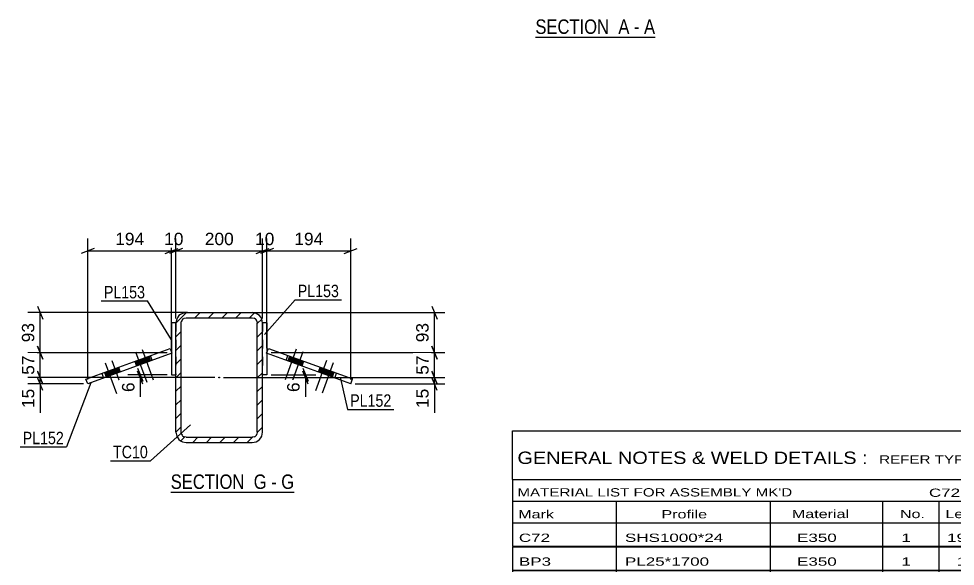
# Model space of a CAD drawing. Header units: millimetres. Extents: x -160 to 681, y -274 to 320.
# Drawn here: x 241.9 to 458.2, y -147.6 to -21.1 of the extents above; entities that cross this region are included whole.
import ezdxf

# ---------------------------------------------------------------- set-up
doc = ezdxf.new("R2010")
doc.units = ezdxf.units.MM
doc.linetypes.add('DXK_LINE_DOT2', pattern=[3.9198, 1.9599, -1.9599])
doc.linetypes.add('DXK_LINE_DOT3', pattern=[5.9187, 2.979, -0.9799, 0.9799, -0.9799])
doc.styles.add('Arial', font='ARIAL.TTF', dxfattribs={"height": 0.2})
doc.styles.add('Arial Narrow', font='ARIALN.TTF', dxfattribs={"height": 0.2})

# ---------------------------------------------------------------- blocks, each defined once
blk = doc.blocks.new('Unknown-284857079-18 - 18392')
at = {"color": 6, "linetype": 'Continuous'}
blk.add_line((277.03, -130.46), (305.54, -130.46), dxfattribs=at)
at = {"color": 0, "linetype": 'Continuous'}
blk.add_wipeout([(295.14, -129.71), (295.14, -126.21), (277.03, -126.21), (277.03, -129.71)], dxfattribs=at)
at = {"color": 7, "linetype": 'Continuous', "style": 'Arial Narrow'}
blk.add_text('SECTION ', height=3.34, dxfattribs=at).set_placement((277.03, -129.71))
at = {"color": 0, "linetype": 'Continuous'}
blk.add_wipeout([(299.18, -129.71), (299.18, -126.21), (296.19, -126.21), (296.19, -129.71)], dxfattribs=at)
at = {"color": 7, "linetype": 'Continuous', "style": 'Arial Narrow'}
blk.add_text('G', height=3.34, dxfattribs=at).set_placement((296.19, -129.71))
at = {"color": 0, "linetype": 'Continuous'}
blk.add_wipeout([(301.5, -129.71), (301.5, -126.21), (300.23, -126.21), (300.23, -129.71)], dxfattribs=at)
at = {"color": 7, "linetype": 'Continuous', "style": 'Arial Narrow'}
blk.add_text('-', height=3.34, dxfattribs=at).set_placement((300.23, -129.71))
at = {"color": 0, "linetype": 'Continuous'}
blk.add_wipeout([(305.54, -129.71), (305.54, -126.21), (302.55, -126.21), (302.55, -129.71)], dxfattribs=at)
at = {"color": 7, "linetype": 'Continuous', "style": 'Arial Narrow'}
blk.add_text('G', height=3.34, dxfattribs=at).set_placement((302.55, -129.71))
blk = doc.blocks.new('Unknown-284857079-17 - 5050')
at = {"color": 6, "linetype": 'Continuous'}
blk.add_line((361.25, -25.38), (388.9, -25.38), dxfattribs=at)
at = {"color": 0, "linetype": 'Continuous'}
blk.add_wipeout([(379.36, -24.63), (379.36, -21.13), (361.25, -21.13), (361.25, -24.63)], dxfattribs=at)
at = {"color": 7, "linetype": 'Continuous', "style": 'Arial Narrow'}
blk.add_text('SECTION ', height=3.34, dxfattribs=at).set_placement((361.25, -24.63))
at = {"color": 0, "linetype": 'Continuous'}
blk.add_wipeout([(382.97, -24.63), (382.97, -21.13), (380.41, -21.13), (380.41, -24.63)], dxfattribs=at)
blk.add_wipeout([(385.29, -24.63), (385.29, -21.13), (384.02, -21.13), (384.02, -24.63)], dxfattribs=at)
at = {"color": 7, "linetype": 'Continuous', "style": 'Arial Narrow'}
for s, p in [('A', (380.41, -24.63)), ('-', (384.02, -24.63))]:
    blk.add_text(s, height=3.34, dxfattribs=at).set_placement(p)
at = {"color": 0, "linetype": 'Continuous'}
blk.add_wipeout([(388.9, -24.63), (388.9, -21.13), (386.34, -21.13), (386.34, -24.63)], dxfattribs=at)
at = {"color": 7, "linetype": 'Continuous', "style": 'Arial Narrow'}
blk.add_text('A', height=3.34, dxfattribs=at).set_placement((386.34, -24.63))
blk = doc.blocks.new('Part-284857079-18466 - 18392')
at = {"color": 2, "linetype": 'Continuous'}
for p, q in [((299.18, -98.38), (299.59, -97.26)), ((299.59, -97.26), (319.01, -104.32)), ((318.6, -105.45), (299.18, -98.38)), ((314.94, -104.12), (315.35, -102.99)), ((318.6, -105.45), (319.01, -104.32))]:
    blk.add_line(p, q, dxfattribs=at)
at = {"color": 7, "linetype": 'DXK_LINE_DOT2'}
blk.add_line((303.7, -100.03), (304.11, -98.9), dxfattribs=at)
blk = doc.blocks.new('Part-284857079-18412 - 18392')
at = {"linetype": 'Continuous'}
h = blk.add_hatch(dxfattribs=at)
h.set_pattern_fill('', scale=0.7, style=0, pattern_type=0)
h.set_pattern_definition([(45, (278.2313, -116.593), (-1.57154, 1.57154), [])])
h.paths.add_polyline_path([(278.23, -91.39), (278.23, -116.59), (278.41, -117.51), (278.93, -118.29), (279.71, -118.81), (280.63, -118.99), (295.83, -118.99), (296.75, -118.81), (297.53, -118.29), (298.05, -117.51), (298.23, -116.59), (298.23, -91.39), (298.05, -90.47), (297.53, -89.7), (296.75, -89.18), (295.83, -88.99), (280.63, -88.99), (279.71, -89.18), (278.93, -89.7), (278.41, -90.47)])
h.paths.add_polyline_path([(279.78, -90.54), (280.17, -90.28), (280.63, -90.19), (295.83, -90.19), (296.29, -90.28), (296.68, -90.54), (296.94, -90.93), (297.03, -91.39), (297.03, -116.59), (296.94, -117.05), (296.68, -117.44), (296.29, -117.7), (295.83, -117.79), (280.63, -117.79), (280.17, -117.7), (279.78, -117.44), (279.52, -117.05), (279.43, -116.59), (279.43, -91.39), (279.52, -90.93)])
blk.add_hatch(color=246, dxfattribs=at).paths.add_polyline_path([(288.23, -104.09, -1), (288.23, -103.89, -1)])
at = {"color": 2, "linetype": 'Continuous'}
for p, q in [((278.41, -90.47), (278.23, -91.39)), ((280.63, -88.99), (279.71, -89.18)), ((280.17, -90.28), (280.63, -90.19)), ((280.63, -88.99), (295.83, -88.99)), ((280.63, -90.19), (295.83, -90.19)), ((296.75, -89.18), (295.83, -88.99)), ((295.83, -90.19), (296.29, -90.28)), ((298.23, -91.39), (298.05, -90.47)), ((278.23, -116.59), (278.23, -91.39)), ((279.43, -91.39), (279.52, -90.93)), ((279.43, -116.59), (279.43, -91.39)), ((296.94, -90.93), (297.03, -91.39)), ((297.03, -116.59), (297.03, -91.39)), ((298.23, -116.59), (298.23, -91.39)), ((278.23, -116.59), (278.41, -117.51)), ((279.52, -117.05), (279.43, -116.59)), ((297.03, -116.59), (296.94, -117.05)), ((298.05, -117.51), (298.23, -116.59)), ((279.71, -118.81), (280.63, -118.99)), ((280.63, -117.79), (280.17, -117.7)), ((280.63, -117.79), (295.83, -117.79)), ((296.29, -117.7), (295.83, -117.79)), ((295.83, -118.99), (296.75, -118.81)), ((280.63, -118.99), (295.83, -118.99))]:
    blk.add_line(p, q, dxfattribs=at)
at = {"color": 7, "linetype": 'DXK_LINE_DOT3'}
blk.add_line((288.23, -103.99), (288.23, -103.99), dxfattribs=at)
at = {"color": 246, "linetype": 'DXK_LINE_DOT2'}
blk.add_line((288.23, -103.99), (288.23, -103.99), dxfattribs=at)
at = {"color": 246, "linetype": 'Continuous'}
blk.add_circle((288.23, -103.99), 0.1, dxfattribs=at)
at = {"color": 2, "linetype": 'Continuous'}
for centre, radius, start, end in [((280.63, -91.39), 2.4, 112.5, 157.5), ((280.63, -91.39), 1.2, 112.5, 157.5), ((295.83, -91.39), 1.2, 22.5, 67.5), ((295.83, -91.39), 2.4, 22.5, 67.5), ((280.63, -116.59), 2.4, 202.5, 247.5), ((280.63, -116.59), 1.2, 202.5, 247.5), ((295.83, -116.59), 1.2, 292.5, 337.5), ((295.83, -116.59), 2.4, 292.5, 337.5)]:
    blk.add_arc(centre, radius, start, end, dxfattribs=at)
blk = doc.blocks.new('Part-284857079-18451 - 18392')
at = {"color": 2, "linetype": 'Continuous'}
for p, q in [((298.23, -91.35), (298.23, -91.39)), ((299.23, -91.35), (298.23, -91.35)), ((299.23, -91.35), (299.23, -103.35)), ((299.23, -103.35), (298.23, -103.35))]:
    blk.add_line(p, q, dxfattribs=at)
at = {"color": 7, "linetype": 'DXK_LINE_DOT2'}
blk.add_line((298.23, -91.39), (298.23, -103.35), dxfattribs=at)
blk = doc.blocks.new('Bolt-284857079-18515 - 18392')
at = {"linetype": 'Continuous'}
for points in [[(304.08, -100.17), (305.78, -100.78), (306.19, -99.66), (304.49, -99.04)], [(305.61, -100.72), (307.3, -101.34), (307.71, -100.21), (306.02, -99.6)], [(311.1, -102.72), (312.79, -103.34), (313.2, -102.21), (311.51, -101.59)], [(312.62, -103.27), (314.31, -103.89), (314.72, -102.76), (313.03, -102.15)]]:
    blk.add_hatch(color=1, dxfattribs=at).paths.add_polyline_path(points)
at = {"color": 1, "linetype": 'Continuous'}
for p, q in [((306.02, -97.47), (303.46, -104.52)), ((304.49, -99.04), (304.08, -100.17)), ((307.55, -98.02), (304.99, -105.07)), ((306.02, -99.6), (305.61, -100.72)), ((306.19, -99.66), (305.78, -100.78)), ((307.71, -100.21), (307.3, -101.34)), ((313.04, -100.02), (310.47, -107.07)), ((311.51, -101.59), (311.1, -102.72)), ((314.56, -100.58), (312, -107.62)), ((313.03, -102.15), (312.62, -103.27)), ((313.2, -102.21), (312.79, -103.34)), ((314.72, -102.76), (314.31, -103.89))]:
    blk.add_line(p, q, dxfattribs=at)
blk = doc.blocks.new('Part-284857079-18467 - 18392')
at = {"color": 2, "linetype": 'Continuous'}
for p, q in [((257.46, -104.33), (276.87, -97.27)), ((276.87, -97.27), (277.28, -98.39)), ((277.28, -98.39), (257.87, -105.46)), ((261.11, -103), (261.52, -104.13)), ((257.87, -105.46), (257.46, -104.33))]:
    blk.add_line(p, q, dxfattribs=at)
at = {"color": 7, "linetype": 'DXK_LINE_DOT2'}
blk.add_line((272.76, -100.04), (272.35, -98.91), dxfattribs=at)
blk = doc.blocks.new('Part-284857079-18453 - 18392')
at = {"color": 2, "linetype": 'Continuous'}
for p, q in [((278.23, -91.36), (277.23, -91.36)), ((277.23, -91.36), (277.23, -103.36)), ((278.23, -91.39), (278.23, -91.36)), ((277.23, -103.36), (278.23, -103.36))]:
    blk.add_line(p, q, dxfattribs=at)
at = {"color": 7, "linetype": 'DXK_LINE_DOT2'}
blk.add_line((278.23, -91.36), (278.23, -103.36), dxfattribs=at)
blk = doc.blocks.new('Bolt-284857079-18516 - 18392')
at = {"linetype": 'Continuous'}
for points in [[(270.69, -100.79), (272.38, -100.18), (271.97, -99.05), (270.28, -99.67)], [(263.68, -103.35), (265.37, -102.73), (264.96, -101.6), (263.27, -102.22)], [(269.16, -101.35), (270.85, -100.73), (270.44, -99.61), (268.75, -100.22)], [(262.15, -103.9), (263.84, -103.29), (263.43, -102.16), (261.74, -102.77)]]:
    blk.add_hatch(color=1, dxfattribs=at).paths.add_polyline_path(points)
at = {"color": 1, "linetype": 'Continuous'}
for p, q in [((268.91, -98.04), (271.48, -105.08)), ((270.44, -97.48), (273, -104.53)), ((271.97, -99.05), (272.38, -100.18)), ((261.9, -100.59), (264.47, -107.64)), ((263.43, -100.03), (265.99, -107.08)), ((264.96, -101.6), (265.37, -102.73)), ((268.75, -100.22), (269.16, -101.35)), ((270.28, -99.67), (270.69, -100.79)), ((270.44, -99.61), (270.85, -100.73)), ((261.74, -102.77), (262.15, -103.9)), ((263.27, -102.22), (263.68, -103.35)), ((263.43, -102.16), (263.84, -103.29))]:
    blk.add_line(p, q, dxfattribs=at)
blk = doc.blocks.new('StraightDimension-284857079-19853 - 18392')
at = {"color": 7, "linetype": 'Continuous'}
for p, q in [((298.23, -90.39), (298.23, -71.91)), ((299.23, -97.24), (299.23, -71.91)), ((296.73, -75.36), (299.73, -74.16)), ((300.73, -74.16), (297.73, -75.36)), ((298.23, -74.76), (299.23, -74.76))]:
    blk.add_line(p, q, dxfattribs=at)
at = {"color": 0}
blk.add_wipeout([(301.55, -74.01), (301.55, -69.81), (295.91, -69.81), (295.91, -74.01)], dxfattribs=at)
at = {"color": 3, "style": 'Arial'}
blk.add_text('10', height=2.865, dxfattribs=at).set_placement((296.51, -73.41))
blk = doc.blocks.new('StraightDimension-284857079-19856 - 18392')
at = {"color": 7, "linetype": 'Continuous'}
for p, q in [((257.87, -104.46), (257.87, -71.91)), ((277.23, -97.25), (277.23, -71.91)), ((259.37, -74.16), (256.37, -75.36)), ((257.87, -74.76), (277.23, -74.76)), ((275.73, -75.36), (278.73, -74.16))]:
    blk.add_line(p, q, dxfattribs=at)
at = {"color": 0}
blk.add_wipeout([(271.48, -74.01), (271.48, -69.81), (263.61, -69.81), (263.61, -74.01)], dxfattribs=at)
at = {"color": 3, "style": 'Arial'}
blk.add_text('194', height=2.865, dxfattribs=at).set_placement((264.21, -73.41))
blk = doc.blocks.new('StraightDimension-284857079-19852 - 18392')
at = {"color": 7, "linetype": 'Continuous'}
for p, q in [((299.23, -97.24), (299.23, -71.91)), ((318.6, -104.45), (318.6, -71.91)), ((300.73, -74.16), (297.73, -75.36)), ((299.23, -74.76), (318.6, -74.76)), ((317.1, -75.36), (320.1, -74.16))]:
    blk.add_line(p, q, dxfattribs=at)
at = {"color": 0}
blk.add_wipeout([(312.85, -74.01), (312.85, -69.81), (304.98, -69.81), (304.98, -74.01)], dxfattribs=at)
at = {"color": 3, "style": 'Arial'}
blk.add_text('194', height=2.865, dxfattribs=at).set_placement((305.58, -73.41))
blk = doc.blocks.new('StraightDimension-284857079-19855 - 18392')
at = {"color": 7, "linetype": 'Continuous'}
for p, q in [((277.23, -97.25), (277.23, -71.91)), ((278.23, -90.39), (278.23, -71.91)), ((275.73, -75.36), (278.73, -74.16)), ((279.73, -74.16), (276.73, -75.36)), ((277.23, -74.76), (278.23, -74.76))]:
    blk.add_line(p, q, dxfattribs=at)
at = {"color": 0}
blk.add_wipeout([(280.55, -74.01), (280.55, -69.81), (274.91, -69.81), (274.91, -74.01)], dxfattribs=at)
at = {"color": 3, "style": 'Arial'}
blk.add_text('10', height=2.865, dxfattribs=at).set_placement((275.51, -73.41))
blk = doc.blocks.new('StraightDimension-284857079-19854 - 18392')
at = {"color": 7, "linetype": 'Continuous'}
for p, q in [((278.23, -90.39), (278.23, -71.91)), ((298.23, -90.39), (298.23, -71.91)), ((279.73, -74.16), (276.73, -75.36)), ((278.23, -74.76), (298.23, -74.76)), ((296.73, -75.36), (299.73, -74.16))]:
    blk.add_line(p, q, dxfattribs=at)
at = {"color": 0}
blk.add_wipeout([(292.17, -74.01), (292.17, -69.81), (284.3, -69.81), (284.3, -74.01)], dxfattribs=at)
at = {"color": 3, "style": 'Arial'}
blk.add_text('200', height=2.865, dxfattribs=at).set_placement((284.9, -73.41))
blk = doc.blocks.new('StraightDimension-284857079-19914 - 18392')
at = {"color": 7, "linetype": 'Continuous'}
for p, q in [((276.23, -103.36), (267.14, -103.36)), ((269.39, -101.86), (270.59, -104.86)), ((270.59, -105.49), (269.39, -102.49)), ((269.99, -103.99), (269.99, -103.36)), ((287.23, -103.99), (267.14, -103.99))]:
    blk.add_line(p, q, dxfattribs=at)
at = {"color": 0}
blk.add_wipeout([(269.24, -104.52), (265.04, -104.52), (265.04, -107.94), (269.24, -107.94)], dxfattribs=at)
at = {"color": 7, "linetype": 'Continuous'}
blk.add_line((269.99, -103.99), (269.99, -108.47), dxfattribs=at)
blk.add_line((269.99, -103.99), (269.99, -108.47), dxfattribs=at)
at = {"color": 3, "style": 'Arial'}
blk.add_text('6', height=2.87, rotation=90.0002, dxfattribs=at).set_placement((268.64, -107.34))
blk = doc.blocks.new('StraightDimension-284857079-19927 - 18392')
at = {"color": 7, "linetype": 'Continuous'}
for p, q in [((300.23, -103.35), (310.54, -103.35)), ((307.54, -101.85), (308.74, -104.85)), ((308.74, -105.49), (307.54, -102.49)), ((308.14, -103.99), (308.14, -103.35)), ((289.23, -103.99), (310.54, -103.99))]:
    blk.add_line(p, q, dxfattribs=at)
at = {"color": 0}
blk.add_wipeout([(307.39, -104.52), (303.19, -104.52), (303.19, -107.94), (307.39, -107.94)], dxfattribs=at)
at = {"color": 7, "linetype": 'Continuous'}
blk.add_line((308.14, -103.99), (308.14, -108.47), dxfattribs=at)
blk.add_line((308.14, -103.99), (308.14, -108.47), dxfattribs=at)
at = {"color": 3, "style": 'Arial'}
blk.add_text('6', height=2.87, rotation=90.0002, dxfattribs=at).set_placement((306.79, -107.34))
blk = doc.blocks.new('StraightDimension-284857079-19940 - 18392')
at = {"color": 7, "linetype": 'Continuous'}
for p, q in [((246.27, -87.49), (247.47, -90.49)), ((280.87, -88.99), (244.02, -88.99)), ((246.87, -98.25), (246.87, -88.99)), ((247.47, -99.75), (246.27, -96.75)), ((276.23, -98.25), (244.02, -98.25))]:
    blk.add_line(p, q, dxfattribs=at)
at = {"color": 0}
blk.add_wipeout([(246.12, -90.8), (241.92, -90.8), (241.92, -96.45), (246.12, -96.45)], dxfattribs=at)
at = {"color": 3, "style": 'Arial'}
blk.add_text('93', height=2.865, rotation=90.0002, dxfattribs=at).set_placement((245.52, -95.85))
blk = doc.blocks.new('StraightDimension-284857079-19941 - 18392')
at = {"color": 7, "linetype": 'Continuous'}
for p, q in [((246.27, -96.75), (247.47, -99.75)), ((276.23, -98.25), (244.02, -98.25)), ((246.87, -103.99), (246.87, -98.25)), ((247.47, -105.49), (246.27, -102.49)), ((287.23, -103.99), (244.02, -103.99))]:
    blk.add_line(p, q, dxfattribs=at)
at = {"color": 0}
blk.add_wipeout([(246.12, -98.3), (241.92, -98.3), (241.92, -103.95), (246.12, -103.95)], dxfattribs=at)
at = {"color": 3, "style": 'Arial'}
blk.add_text('57', height=2.865, rotation=90.0002, dxfattribs=at).set_placement((245.52, -103.35))
blk = doc.blocks.new('StraightDimension-284857079-19942 - 18392')
at = {"color": 7, "linetype": 'Continuous'}
for p, q in [((246.27, -102.49), (247.47, -105.49)), ((287.23, -103.99), (244.02, -103.99)), ((256.87, -105.46), (244.02, -105.46)), ((247.47, -106.96), (246.27, -103.96)), ((246.87, -105.46), (246.87, -103.99))]:
    blk.add_line(p, q, dxfattribs=at)
at = {"color": 0}
blk.add_wipeout([(246.12, -105.99), (241.92, -105.99), (241.92, -111.63), (246.12, -111.63)], dxfattribs=at)
at = {"color": 7, "linetype": 'Continuous'}
blk.add_line((246.87, -105.46), (246.87, -112.16), dxfattribs=at)
blk.add_line((246.87, -105.46), (246.87, -112.16), dxfattribs=at)
at = {"color": 3, "style": 'Arial'}
blk.add_text('15', height=2.865, rotation=90.0002, dxfattribs=at).set_placement((245.52, -111.03))
blk = doc.blocks.new('StraightDimension-284857079-19980 - 18392')
at = {"color": 7, "linetype": 'Continuous'}
for p, q in [((337.33, -87.49), (338.53, -90.49)), ((295.52, -88.99), (340.33, -88.99)), ((337.93, -98.24), (337.93, -88.99)), ((338.53, -99.74), (337.33, -96.74)), ((300.23, -98.24), (340.33, -98.24))]:
    blk.add_line(p, q, dxfattribs=at)
at = {"color": 0}
blk.add_wipeout([(337.18, -90.79), (332.98, -90.79), (332.98, -96.44), (337.18, -96.44)], dxfattribs=at)
at = {"color": 3, "style": 'Arial'}
blk.add_text('93', height=2.865, rotation=90.0002, dxfattribs=at).set_placement((336.58, -95.84))
blk = doc.blocks.new('StraightDimension-284857079-19981 - 18392')
at = {"color": 7, "linetype": 'Continuous'}
for p, q in [((337.33, -96.74), (338.53, -99.74)), ((300.23, -98.24), (340.33, -98.24)), ((337.93, -103.99), (337.93, -98.24)), ((338.53, -105.49), (337.33, -102.49)), ((289.23, -103.99), (340.33, -103.99))]:
    blk.add_line(p, q, dxfattribs=at)
at = {"color": 0}
blk.add_wipeout([(337.18, -98.29), (332.98, -98.29), (332.98, -103.94), (337.18, -103.94)], dxfattribs=at)
at = {"color": 3, "style": 'Arial'}
blk.add_text('57', height=2.865, rotation=90.0002, dxfattribs=at).set_placement((336.58, -103.34))
blk = doc.blocks.new('StraightDimension-284857079-19982 - 18392')
at = {"color": 7, "linetype": 'Continuous'}
for p, q in [((337.33, -102.49), (338.53, -105.49)), ((289.23, -103.99), (340.33, -103.99)), ((319.6, -105.45), (340.33, -105.45)), ((338.53, -106.95), (337.33, -103.95)), ((337.93, -105.45), (337.93, -103.99))]:
    blk.add_line(p, q, dxfattribs=at)
at = {"color": 0}
blk.add_wipeout([(337.18, -105.98), (332.98, -105.98), (332.98, -111.62), (337.18, -111.62)], dxfattribs=at)
at = {"color": 7, "linetype": 'Continuous'}
blk.add_line((337.93, -105.45), (337.93, -112.15), dxfattribs=at)
blk.add_line((337.93, -105.45), (337.93, -112.15), dxfattribs=at)
at = {"color": 3, "style": 'Arial'}
blk.add_text('15', height=2.865, rotation=90.0002, dxfattribs=at).set_placement((336.58, -111.02))
blk = doc.blocks.new('Mark-284857079-20010 - 18392')
at = {"color": 0}
blk.add_wipeout([(271.74, -122.61), (271.74, -119.61), (263.71, -119.61), (263.71, -122.61)], dxfattribs=at)
blk.add_wipeout([(271.74, -122.61), (271.74, -119.61), (263.71, -119.61), (263.71, -122.61)], dxfattribs=at)
at = {"color": 30, "linetype": 'Continuous'}
for p in [(281.63, -114.93), (263.11, -123.21)]:
    blk.add_line(p, (272.34, -123.21), dxfattribs=at)
at = {"color": 3, "style": 'Arial Narrow'}
blk.add_text('TC10', height=2.863, dxfattribs=at).set_placement((263.71, -122.61))
blk = doc.blocks.new('Mark-284857079-20013 - 18392')
at = {"color": 0}
blk.add_wipeout([(315.88, -85.42), (315.88, -82.42), (306.37, -82.42), (306.37, -85.42)], dxfattribs=at)
blk.add_wipeout([(315.88, -85.42), (315.88, -82.42), (306.37, -82.42), (306.37, -85.42)], dxfattribs=at)
at = {"color": 30, "linetype": 'Continuous'}
for p, q in [((298.65, -94.08), (305.77, -86.02)), ((305.77, -86.02), (316.48, -86.02))]:
    blk.add_line(p, q, dxfattribs=at)
at = {"color": 3, "style": 'Arial Narrow'}
blk.add_text('PL153', height=2.863, dxfattribs=at).set_placement((306.37, -85.42))
blk = doc.blocks.new('Mark-284857079-20016 - 18392')
at = {"color": 0}
blk.add_wipeout([(271.1, -85.7), (271.1, -82.7), (261.6, -82.7), (261.6, -85.7)], dxfattribs=at)
blk.add_wipeout([(271.1, -85.7), (271.1, -82.7), (261.6, -82.7), (261.6, -85.7)], dxfattribs=at)
at = {"color": 30, "linetype": 'Continuous'}
for p in [(261, -86.3), (277.23, -95.3)]:
    blk.add_line(p, (271.7, -86.3), dxfattribs=at)
at = {"color": 3, "style": 'Arial Narrow'}
blk.add_text('PL153', height=2.863, dxfattribs=at).set_placement((261.6, -85.7))
blk = doc.blocks.new('Mark-284857079-20019 - 18392')
at = {"color": 0}
blk.add_wipeout([(327.98, -110.73), (327.98, -107.73), (318.48, -107.73), (318.48, -110.73)], dxfattribs=at)
blk.add_wipeout([(327.98, -110.73), (327.98, -107.73), (318.48, -107.73), (318.48, -110.73)], dxfattribs=at)
at = {"color": 30, "linetype": 'Continuous'}
for p, q in [((316.26, -104.2), (317.88, -111.33)), ((317.88, -111.33), (328.58, -111.33))]:
    blk.add_line(p, q, dxfattribs=at)
at = {"color": 3, "style": 'Arial Narrow'}
blk.add_text('PL152', height=2.863, dxfattribs=at).set_placement((318.48, -110.73))
blk = doc.blocks.new('Mark-284857079-20022 - 18392')
at = {"color": 0}
blk.add_wipeout([(252.35, -119.38), (252.35, -116.38), (242.84, -116.38), (242.84, -119.38)], dxfattribs=at)
blk.add_wipeout([(252.35, -119.38), (252.35, -116.38), (242.84, -116.38), (242.84, -119.38)], dxfattribs=at)
at = {"color": 30, "linetype": 'Continuous'}
for p in [(258.56, -105.21), (242.24, -119.98)]:
    blk.add_line(p, (252.95, -119.98), dxfattribs=at)
at = {"color": 3, "style": 'Arial Narrow'}
blk.add_text('PL152', height=2.863, dxfattribs=at).set_placement((242.84, -119.38))
blk = doc.blocks.new('Unknown-284857079-23376')
at = {"color": 7, "linetype": 'Continuous'}
for p, q in [((355.94, -116.26), (515.94, -116.26)), ((355.94, -127.51), (355.94, -116.26)), ((515.94, -116.26), (515.94, -127.51)), ((355.94, -127.51), (515.94, -127.51)), ((355.94, -127.51), (355.94, -132.51)), ((515.94, -127.51), (515.94, -132.51)), ((355.94, -132.51), (515.94, -132.51)), ((355.94, -132.51), (355.94, -137.51)), ((379.94, -132.51), (379.94, -137.51)), ((415.44, -132.51), (415.44, -137.51)), ((441.44, -132.51), (441.44, -137.51)), ((454.44, -132.51), (454.44, -137.51)), ((471.94, -132.51), (471.94, -137.51)), ((493.94, -132.51), (493.94, -137.51)), ((515.94, -132.51), (515.94, -137.51)), ((355.94, -137.51), (515.94, -137.51)), ((355.94, -137.56), (355.94, -142.96)), ((355.94, -137.56), (515.94, -137.56)), ((379.94, -137.51), (379.94, -143.01)), ((415.44, -137.51), (415.44, -143.01)), ((441.44, -137.51), (441.44, -143.01)), ((454.44, -137.51), (454.44, -143.01)), ((471.94, -137.51), (471.94, -143.01)), ((493.94, -137.51), (493.94, -143.01)), ((515.94, -137.56), (515.94, -142.96)), ((355.94, -142.96), (515.94, -142.96)), ((355.94, -143.06), (355.94, -148.46)), ((355.94, -143.06), (515.94, -143.06)), ((379.94, -143.01), (379.94, -148.51)), ((415.44, -143.01), (415.44, -148.51)), ((441.44, -143.01), (441.44, -148.51)), ((454.44, -143.01), (454.44, -148.51)), ((471.94, -143.01), (471.94, -148.51)), ((493.94, -143.01), (493.94, -148.51)), ((515.94, -143.06), (515.94, -148.46)), ((355.94, -148.46), (515.94, -148.46)), ((355.94, -148.56), (355.94, -153.96)), ((355.94, -148.56), (515.94, -148.56)), ((379.94, -148.51), (379.94, -154.01)), ((415.44, -148.51), (415.44, -154.01)), ((441.44, -148.51), (441.44, -154.01)), ((454.44, -148.51), (454.44, -154.01)), ((471.94, -148.51), (471.94, -154.01)), ((493.94, -148.51), (493.94, -154.01)), ((515.94, -148.56), (515.94, -153.96)), ((355.94, -153.96), (515.94, -153.96)), ((355.94, -154.06), (355.94, -159.46)), ((355.94, -154.06), (515.94, -154.06)), ((379.94, -154.01), (379.94, -159.51)), ((415.44, -154.01), (415.44, -159.51)), ((441.44, -154.01), (441.44, -159.51)), ((454.44, -154.01), (454.44, -159.51)), ((471.94, -154.01), (471.94, -159.51)), ((493.94, -154.01), (493.94, -159.51)), ((515.94, -154.06), (515.94, -159.46)), ((355.94, -159.46), (515.94, -159.46)), ((355.94, -159.56), (355.94, -164.96)), ((355.94, -159.56), (515.94, -159.56)), ((379.94, -159.51), (379.94, -165.01)), ((415.44, -159.51), (415.44, -165.01)), ((441.44, -159.51), (441.44, -165.01)), ((454.44, -159.51), (454.44, -165.01)), ((471.94, -159.51), (471.94, -165.01)), ((493.94, -159.51), (493.94, -165.01)), ((515.94, -159.56), (515.94, -164.96)), ((355.94, -164.96), (515.94, -164.96)), ((355.94, -165.06), (355.94, -170.46)), ((355.94, -165.06), (515.94, -165.06)), ((379.94, -165.01), (379.94, -170.51)), ((415.44, -165.01), (415.44, -170.51)), ((441.44, -165.01), (441.44, -170.51)), ((454.44, -165.01), (454.44, -170.51)), ((471.94, -165.01), (471.94, -170.51)), ((493.94, -165.01), (493.94, -170.51)), ((515.94, -165.06), (515.94, -170.46)), ((355.94, -170.46), (515.94, -170.46)), ((355.94, -170.56), (355.94, -175.96)), ((355.94, -170.56), (515.94, -170.56)), ((379.94, -170.51), (379.94, -176.01)), ((415.44, -170.51), (415.44, -176.01)), ((441.44, -170.51), (441.44, -176.01)), ((454.44, -170.51), (454.44, -176.01)), ((471.94, -170.51), (471.94, -176.01)), ((493.94, -170.51), (493.94, -176.01)), ((515.94, -170.56), (515.94, -175.96)), ((355.94, -175.96), (515.94, -175.96)), ((355.94, -176.06), (355.94, -181.46)), ((355.94, -176.06), (515.94, -176.06)), ((379.94, -176.01), (379.94, -181.51)), ((415.44, -176.01), (415.44, -181.51)), ((441.44, -176.01), (441.44, -181.51)), ((454.44, -176.01), (454.44, -181.51)), ((471.94, -176.01), (471.94, -181.51)), ((493.94, -176.01), (493.94, -181.51)), ((515.94, -176.06), (515.94, -181.46)), ((355.94, -181.46), (515.94, -181.46)), ((355.94, -181.56), (355.94, -186.96)), ((355.94, -181.56), (515.94, -181.56)), ((379.94, -181.51), (379.94, -187.01)), ((415.44, -181.51), (415.44, -187.01)), ((441.44, -181.51), (441.44, -187.01)), ((454.44, -181.51), (454.44, -187.01)), ((471.94, -181.51), (471.94, -187.01)), ((493.94, -181.51), (493.94, -187.01)), ((515.94, -181.56), (515.94, -186.96)), ((355.94, -186.96), (515.94, -186.96)), ((355.94, -187.06), (355.94, -192.46)), ((355.94, -187.06), (515.94, -187.06)), ((379.94, -187.01), (379.94, -192.51)), ((415.44, -187.01), (415.44, -192.51)), ((441.44, -187.01), (441.44, -192.51)), ((454.44, -187.01), (454.44, -192.51)), ((471.94, -187.01), (471.94, -192.51)), ((493.94, -187.01), (493.94, -192.51)), ((515.94, -187.06), (515.94, -192.46)), ((355.94, -192.46), (515.94, -192.46)), ((355.94, -192.56), (355.94, -197.96)), ((355.94, -192.56), (515.94, -192.56)), ((379.94, -192.51), (379.94, -198.01)), ((415.44, -192.51), (415.44, -198.01)), ((441.44, -192.51), (441.44, -198.01)), ((454.44, -192.51), (454.44, -198.01)), ((471.94, -192.51), (471.94, -198.01)), ((493.94, -192.51), (493.94, -198.01)), ((515.94, -192.56), (515.94, -197.96)), ((355.94, -197.96), (515.94, -197.96)), ((355.94, -198.06), (355.94, -203.46)), ((355.94, -198.06), (515.94, -198.06)), ((379.94, -198.01), (379.94, -203.51)), ((415.44, -198.01), (415.44, -203.51)), ((441.44, -198.01), (441.44, -203.51)), ((454.44, -198.01), (454.44, -203.51)), ((471.94, -198.01), (471.94, -203.51)), ((493.94, -198.01), (493.94, -203.51)), ((515.94, -198.06), (515.94, -203.46)), ((355.94, -203.46), (515.94, -203.46)), ((355.94, -203.56), (355.94, -208.96)), ((355.94, -203.56), (515.94, -203.56)), ((379.94, -203.51), (379.94, -209.01)), ((415.44, -203.51), (415.44, -209.01)), ((441.44, -203.51), (441.44, -209.01)), ((454.44, -203.51), (454.44, -209.01)), ((471.94, -203.51), (471.94, -209.01)), ((493.94, -203.51), (493.94, -209.01)), ((515.94, -203.56), (515.94, -208.96)), ((355.94, -208.96), (515.94, -208.96)), ((355.94, -209.06), (355.94, -214.46)), ((355.94, -209.06), (515.94, -209.06)), ((379.94, -209.01), (379.94, -214.51)), ((415.44, -209.01), (415.44, -214.51)), ((441.44, -209.01), (441.44, -214.51)), ((454.44, -209.01), (454.44, -214.51)), ((471.94, -209.01), (471.94, -214.51)), ((493.94, -209.01), (493.94, -214.51)), ((515.94, -209.06), (515.94, -214.46)), ((355.94, -214.46), (515.94, -214.46)), ((355.94, -214.56), (355.94, -219.96)), ((355.94, -214.56), (515.94, -214.56)), ((379.94, -214.51), (379.94, -220.01)), ((415.44, -214.51), (415.44, -220.01)), ((441.44, -214.51), (441.44, -220.01)), ((454.44, -214.51), (454.44, -220.01)), ((471.94, -214.51), (471.94, -220.01)), ((493.94, -214.51), (493.94, -220.01)), ((515.94, -214.56), (515.94, -219.96)), ((355.94, -219.96), (515.94, -219.96)), ((355.94, -220.06), (355.94, -225.46)), ((355.94, -220.06), (515.94, -220.06)), ((379.94, -220.01), (379.94, -225.51)), ((415.44, -220.01), (415.44, -225.51)), ((441.44, -220.01), (441.44, -225.51)), ((454.44, -220.01), (454.44, -225.51)), ((471.94, -220.01), (471.94, -225.51)), ((493.94, -220.01), (493.94, -225.51)), ((515.94, -220.06), (515.94, -225.46)), ((355.94, -225.46), (515.94, -225.46)), ((355.94, -225.56), (355.94, -230.96)), ((355.94, -225.56), (515.94, -225.56)), ((379.94, -225.51), (379.94, -231.01)), ((415.44, -225.51), (415.44, -231.01)), ((441.44, -225.51), (441.44, -231.01)), ((454.44, -225.51), (454.44, -231.01)), ((471.94, -225.51), (471.94, -231.01)), ((493.94, -225.51), (493.94, -231.01)), ((515.94, -225.56), (515.94, -230.96)), ((355.94, -230.96), (515.94, -230.96)), ((355.94, -231.06), (355.94, -236.46)), ((355.94, -231.06), (515.94, -231.06)), ((379.94, -231.01), (379.94, -236.51)), ((415.44, -231.01), (415.44, -236.51)), ((441.44, -231.01), (441.44, -236.51)), ((454.44, -231.01), (454.44, -236.51)), ((471.94, -231.01), (471.94, -236.51)), ((493.94, -231.01), (493.94, -236.51)), ((515.94, -231.06), (515.94, -236.46)), ((355.94, -236.46), (515.94, -236.46)), ((355.94, -236.56), (355.94, -241.96)), ((355.94, -236.56), (515.94, -236.56)), ((379.94, -236.51), (379.94, -242.01)), ((415.44, -236.51), (415.44, -242.01)), ((441.44, -236.51), (441.44, -242.01)), ((454.44, -236.51), (454.44, -242.01)), ((471.94, -236.51), (471.94, -242.01)), ((493.94, -236.51), (493.94, -242.01)), ((515.94, -236.56), (515.94, -241.96)), ((355.94, -241.96), (515.94, -241.96)), ((355.94, -242.06), (355.94, -247.46)), ((355.94, -242.06), (515.94, -242.06)), ((379.94, -242.01), (379.94, -247.51)), ((415.44, -242.01), (415.44, -247.51)), ((441.44, -242.01), (441.44, -247.51)), ((454.44, -242.01), (454.44, -247.51)), ((471.94, -242.01), (471.94, -247.51)), ((493.94, -242.01), (493.94, -247.51)), ((515.94, -242.06), (515.94, -247.46)), ((355.94, -247.46), (515.94, -247.46)), ((355.94, -247.56), (355.94, -252.96)), ((355.94, -247.56), (515.94, -247.56)), ((379.94, -247.51), (379.94, -253.01)), ((415.44, -247.51), (415.44, -253.01)), ((441.44, -247.51), (441.44, -253.01)), ((454.44, -247.51), (454.44, -253.01)), ((471.94, -247.51), (471.94, -253.01)), ((493.94, -247.51), (493.94, -253.01)), ((515.94, -247.56), (515.94, -252.96)), ((355.94, -252.96), (515.94, -252.96)), ((355.94, -253.06), (355.94, -258.46)), ((355.94, -253.06), (515.94, -253.06)), ((379.94, -253.01), (379.94, -258.51)), ((415.44, -253.01), (415.44, -258.51)), ((441.44, -253.01), (441.44, -258.51)), ((454.44, -253.01), (454.44, -258.51)), ((471.94, -253.01), (471.94, -258.51)), ((493.94, -253.01), (493.94, -258.51)), ((515.94, -253.06), (515.94, -258.46)), ((355.94, -258.46), (515.94, -258.46)), ((355.94, -258.56), (355.94, -263.96)), ((355.94, -258.56), (515.94, -258.56)), ((379.94, -258.51), (379.94, -264.01)), ((415.44, -258.51), (415.44, -264.01)), ((441.44, -258.51), (441.44, -264.01)), ((454.44, -258.51), (454.44, -264.01)), ((471.94, -258.51), (471.94, -264.01)), ((493.94, -258.51), (493.94, -264.01)), ((515.94, -258.56), (515.94, -263.96)), ((355.94, -263.96), (515.94, -263.96)), ((355.94, -264.01), (515.94, -264.01)), ((355.94, -264.01), (355.94, -269.01)), ((471.94, -264.01), (471.94, -269.01)), ((493.94, -264.01), (493.94, -269.01)), ((515.94, -264.01), (515.94, -269.01)), ((355.94, -269.01), (515.94, -269.01))]:
    blk.add_line(p, q, dxfattribs=at)
at = {"color": 7, "style": 'Arial Narrow'}
for s, height, width, p in [('GENERAL NOTES & WELD DETAILS :', 2.8633, 1.4, (357.1, -123.95)), ('REFER TYP DRAWING TYP-01', 1.9089, 1.6, (440.64, -123.85)), ("MATERIAL LIST FOR ASSEMBLY MK'D", 1.9089, 1.6, (357.1, -131.45)), ('C72', 1.909, 1.794707, (452.14, -131.54)), ('1', 1.91, 1.794707, (478.03, -131.45)), ('No. Required', 1.9089, 1.6, (487.36, -131.45)), ('Mark', 1.909, 1.7, (357.28, -136.51)), ('Profile', 1.909, 1.7, (390.36, -136.51)), ('Material', 1.909, 1.7, (420.48, -136.45)), ('No.', 1.909, 1.7, (445.44, -136.45)), ('Length', 1.909, 1.7, (455.94, -136.45)), ('Area', 1.909, 1.7, (478.44, -136.45)), ('Weight', 1.909, 1.7, (497.94, -136.45))]:
    blk.add_text(s, height=height, dxfattribs=dict(at, width=width)).set_placement(p)
at = {"color": 7, "linetype": 'Continuous', "style": 'Arial Narrow'}
for s, height, width, p in [('C72', 1.909, 1.794707, (357.44, -141.94)), ('SHS1000*24', 1.909, 1.794707, (381.94, -141.94)), ('E350', 1.909, 1.794707, (421.68, -141.94)), ('1', 1.91, 1.794707, (445.8, -141.94)), ('19087', 1.909, 1.794707, (456.34, -141.94)), ('76.4', 1.909, 1.794707, (480.07, -141.94)), ('140***', 1.909, 1.794707, (497.6, -141.94)), ('BP3', 1.909, 1.794707, (357.44, -147.44)), ('PL25*1700', 1.909, 1.794707, (381.94, -147.44)), ('E350', 1.909, 1.794707, (421.68, -147.44)), ('1', 1.91, 1.794707, (445.8, -147.44)), ('1700', 1.909, 1.794707, (458.53, -147.44)), ('6.0', 1.909, 1.794707, (482.26, -147.44)), ('567.2', 1.909, 1.794707, (498.9, -147.44)), ('BC12', 1.909, 1.794707, (357.44, -152.94)), ('RHS300*200*12', 1.9089, 1.794707, (381.94, -152.94)), ('E350', 1.909, 1.794707, (421.68, -152.94)), ('1', 1.91, 1.794707, (445.8, -152.94)), ('1075', 1.909, 1.794707, (458.53, -152.94)), ('1.1', 1.909, 1.794707, (482.26, -152.94)), ('96.4', 1.909, 1.794707, (501.09, -152.94)), ('TC10', 1.909, 1.794707, (357.44, -158.44)), ('RHS300*200*12', 1.9089, 1.794707, (381.94, -158.44)), ('E350', 1.909, 1.794707, (421.68, -158.44)), ('1', 1.91, 1.794707, (445.8, -158.44)), ('1075', 1.909, 1.794707, (458.53, -158.44)), ('1.1', 1.909, 1.794707, (482.26, -158.44)), ('96.4', 1.909, 1.794707, (501.09, -158.44)), ('SP5', 1.909, 1.794707, (357.44, -163.94)), ('PL25*440', 1.909, 1.794707, (381.94, -163.94)), ('E350', 1.909, 1.794707, (421.68, -163.94)), ('2', 1.91, 1.794707, (445.8, -163.94)), ('540', 1.909, 1.794707, (460.71, -163.94)), ('0.5', 1.909, 1.794707, (482.26, -163.94)), ('93.3', 1.909, 1.794707, (501.09, -163.94)), ('SP20', 1.909, 1.794707, (357.44, -169.44)), ('PL20*380', 1.909, 1.794707, (381.94, -169.44)), ('E350', 1.909, 1.794707, (421.68, -169.44)), ('4', 1.91, 1.794707, (445.8, -169.44)), ('380', 1.909, 1.794707, (460.71, -169.44)), ('0.3', 1.909, 1.794707, (482.26, -169.44)), ('90.7', 1.909, 1.794707, (501.09, -169.44)), ('ST1', 1.909, 1.794707, (357.44, -174.94)), ('PL20*300', 1.909, 1.794707, (381.94, -174.94)), ('E350', 1.909, 1.794707, (421.68, -174.94)), ('8', 1.91, 1.794707, (445.8, -174.94)), ('300', 1.909, 1.794707, (460.71, -174.94)), ('0.1', 1.909, 1.794707, (482.26, -174.94)), ('63.6', 1.909, 1.794707, (501.09, -174.94)), ('SP6', 1.909, 1.794707, (357.44, -180.44)), ('PL25*300', 1.909, 1.794707, (381.94, -180.44)), ('E350', 1.909, 1.794707, (421.68, -180.44)), ('2', 1.91, 1.794707, (445.8, -180.44)), ('440', 1.909, 1.794707, (460.71, -180.44)), ('0.3', 1.909, 1.794707, (482.26, -180.44)), ('51.8', 1.909, 1.794707, (501.09, -180.44)), ('PL101', 1.909, 1.794707, (357.44, -185.94)), ('PL6*990', 1.909, 1.794707, (381.94, -185.94)), ('E350', 1.909, 1.794707, (421.68, -185.94)), ('1', 1.91, 1.794707, (445.8, -185.94)), ('990', 1.909, 1.794707, (460.71, -185.94)), ('2.0', 1.909, 1.794707, (482.26, -185.94)), ('46.2', 1.909, 1.794707, (501.09, -185.94)), ('BC1', 1.909, 1.794707, (357.44, -191.44)), ('RHS300*200*12', 1.9089, 1.794707, (381.94, -191.44)), ('E350', 1.909, 1.794707, (421.68, -191.44)), ('1', 1.91, 1.794707, (445.8, -191.44)), ('475', 1.909, 1.794707, (460.71, -191.44)), ('0.5', 1.909, 1.794707, (482.26, -191.44)), ('42.6', 1.909, 1.794707, (501.09, -191.44)), ('TC7', 1.909, 1.794707, (357.44, -196.94)), ('RHS300*200*12', 1.9089, 1.794707, (381.94, -196.94)), ('E350', 1.909, 1.794707, (421.68, -196.94)), ('1', 1.91, 1.794707, (445.8, -196.94)), ('475', 1.909, 1.794707, (460.71, -196.94)), ('0.5', 1.909, 1.794707, (482.26, -196.94)), ('42.6', 1.909, 1.794707, (501.09, -196.94)), ('TC657', 1.909, 1.794707, (357.44, -202.44)), ('SHS150*8', 1.909, 1.794707, (381.94, -202.44)), ('E350', 1.909, 1.794707, (421.68, -202.44)), ('2', 1.91, 1.794707, (445.8, -202.44)), ('600', 1.909, 1.794707, (460.71, -202.44)), ('0.3', 1.909, 1.794707, (482.26, -202.44)), ('40.9', 1.909, 1.794707, (501.09, -202.44)), ('ST5', 1.909, 1.794707, (357.44, -207.94)), ('PL12*120', 1.909, 1.794707, (381.94, -207.94)), ('E350', 1.909, 1.794707, (421.68, -207.94)), ('32', 1.909, 1.794707, (444.71, -207.94)), ('120', 1.909, 1.794707, (460.71, -207.94)), ('0.0', 1.909, 1.794707, (482.26, -207.94)), ('21.4', 1.909, 1.794707, (501.09, -207.94)), ('M1557', 1.909, 1.794707, (357.44, -213.44)), ('RHS100*100*6', 1.9089, 1.794707, (381.94, -213.44)), ('E350', 1.909, 1.794707, (421.68, -213.44)), ('1', 1.91, 1.794707, (445.8, -213.44)), ('1000', 1.909, 1.794707, (458.53, -213.44)), ('0.4', 1.909, 1.794707, (482.26, -213.44)), ('17.7', 1.909, 1.794707, (501.09, -213.44)), ('PL761', 1.909, 1.794707, (357.44, -218.94)), ('PL12*300', 1.909, 1.794707, (381.94, -218.94)), ('E350', 1.909, 1.794707, (421.68, -218.94)), ('2', 1.91, 1.794707, (445.8, -218.94)), ('310', 1.909, 1.794707, (460.71, -218.94)), ('0.2', 1.909, 1.794707, (482.26, -218.94)), ('17.5', 1.909, 1.794707, (501.09, -218.94)), ('BC46', 1.909, 1.794707, (357.44, -224.44)), ('SHS150*6', 1.909, 1.794707, (381.94, -224.44)), ('E350', 1.909, 1.794707, (421.68, -224.44)), ('2', 1.91, 1.794707, (445.8, -224.44)), ('300', 1.909, 1.794707, (460.71, -224.44)), ('0.2', 1.909, 1.794707, (482.26, -224.44)), ('14.8', 1.909, 1.794707, (501.09, -224.44)), ('M1454', 1.909, 1.794707, (357.44, -229.94)), ('RHS100*100*6', 1.9089, 1.794707, (381.94, -229.94)), ('E350', 1.909, 1.794707, (421.68, -229.94)), ('2', 1.91, 1.794707, (445.8, -229.94)), ('366', 1.909, 1.794707, (460.71, -229.94)), ('0.1', 1.909, 1.794707, (482.26, -229.94)), ('13.0', 1.909, 1.794707, (501.09, -229.94)), ('ST26', 1.909, 1.794707, (357.44, -235.44)), ('PL8*100', 1.909, 1.794707, (381.94, -235.44)), ('E350', 1.909, 1.794707, (421.68, -235.44)), ('32', 1.909, 1.794707, (444.71, -235.44)), ('115', 1.909, 1.794707, (460.71, -235.44)), ('0.0', 1.909, 1.794707, (482.26, -235.44)), ('11.3', 1.909, 1.794707, (501.09, -235.44)), ('PL152', 1.909, 1.794707, (357.44, -240.94)), ('PL12*158', 1.909, 1.794707, (381.94, -240.94)), ('E350', 1.909, 1.794707, (421.68, -240.94)), ('4', 1.91, 1.794707, (445.8, -240.94)), ('207', 1.909, 1.794707, (460.71, -240.94)), ('0.1', 1.909, 1.794707, (482.26, -240.94)), ('9.8', 1.909, 1.794707, (503.27, -240.94)), ('PL153', 1.909, 1.794707, (357.44, -246.44)), ('PL10*120', 1.909, 1.794707, (381.94, -246.44)), ('E350', 1.909, 1.794707, (421.68, -246.44)), ('4', 1.91, 1.794707, (445.8, -246.44)), ('158', 1.909, 1.794707, (460.71, -246.44)), ('0.0', 1.909, 1.794707, (482.26, -246.44)), ('6.0', 1.909, 1.794707, (503.27, -246.44)), ('M1525', 1.909, 1.794707, (357.44, -251.94)), ('RHS100*100*6', 1.9089, 1.794707, (381.94, -251.94)), ('E350', 1.909, 1.794707, (421.68, -251.94)), ('1', 1.91, 1.794707, (445.8, -251.94)), ('309', 1.909, 1.794707, (460.71, -251.94)), ('0.1', 1.909, 1.794707, (482.26, -251.94)), ('5.2', 1.909, 1.794707, (503.27, -251.94)), ('M1526', 1.909, 1.794707, (357.44, -257.44)), ('RHS100*100*6', 1.9089, 1.794707, (381.94, -257.44)), ('E350', 1.909, 1.794707, (421.68, -257.44)), ('1', 1.91, 1.794707, (445.8, -257.44)), ('307', 1.909, 1.794707, (460.71, -257.44)), ('0.1', 1.909, 1.794707, (482.26, -257.44)), ('5.1', 1.909, 1.794707, (503.27, -257.44)), ('PL773', 1.909, 1.794707, (357.44, -262.94)), ('PL6*88', 1.909, 1.794707, (381.94, -262.94)), ('E350', 1.909, 1.794707, (421.68, -262.94)), ('2', 1.91, 1.794707, (445.8, -262.94)), ('88', 1.909, 1.794707, (462.9, -262.94)), ('0.0', 1.909, 1.794707, (482.26, -262.94)), ('0.7', 1.909, 1.794707, (503.27, -262.94)), ('Total', 1.909, 1.7, (458.28, -267.51)), ('95.3', 1.909, 1.794707, (479.59, -267.51)), ('153***', 1.909, 1.794707, (497.6, -267.51))]:
    blk.add_text(s, height=height, dxfattribs=dict(at, width=width)).set_placement(p)

msp = doc.modelspace()

# ---------------------------------------------------------------- block references
for name in ['Unknown-284857079-17 - 5050', 'Part-284857079-18412 - 18392', 'Part-284857079-18453 - 18392', 'Part-284857079-18451 - 18392', 'Part-284857079-18467 - 18392', 'Part-284857079-18466 - 18392', 'Bolt-284857079-18516 - 18392', 'Bolt-284857079-18515 - 18392', 'Unknown-284857079-23376', 'Unknown-284857079-18 - 18392']:
    msp.add_blockref(name, (0, 0))

# ---------------------------------------------------------------- next in the draw order: block references
for name in ['StraightDimension-284857079-19856 - 18392', 'StraightDimension-284857079-19853 - 18392', 'Mark-284857079-20010 - 18392']:
    msp.add_blockref(name, (0, 0))

# ---------------------------------------------------------------- next in the draw order: block references
for name in ['StraightDimension-284857079-19855 - 18392', 'StraightDimension-284857079-19852 - 18392', 'StraightDimension-284857079-19914 - 18392']:
    msp.add_blockref(name, (0, 0))

# ---------------------------------------------------------------- next in the draw order: block references
for name in ['StraightDimension-284857079-19854 - 18392', 'StraightDimension-284857079-19927 - 18392']:
    msp.add_blockref(name, (0, 0))

# ---------------------------------------------------------------- next in the draw order: block references
for name in ['StraightDimension-284857079-19940 - 18392', 'StraightDimension-284857079-19980 - 18392']:
    msp.add_blockref(name, (0, 0))

# ---------------------------------------------------------------- next in the draw order: block references
for name in ['Mark-284857079-20016 - 18392', 'Mark-284857079-20013 - 18392', 'StraightDimension-284857079-19941 - 18392', 'StraightDimension-284857079-19981 - 18392']:
    msp.add_blockref(name, (0, 0))

# ---------------------------------------------------------------- next in the draw order: block references
for name in ['StraightDimension-284857079-19942 - 18392', 'StraightDimension-284857079-19982 - 18392']:
    msp.add_blockref(name, (0, 0))

# ---------------------------------------------------------------- next in the draw order: block references
for name in ['Mark-284857079-20022 - 18392', 'Mark-284857079-20019 - 18392']:
    msp.add_blockref(name, (0, 0))

doc.saveas('drawing.dxf')
